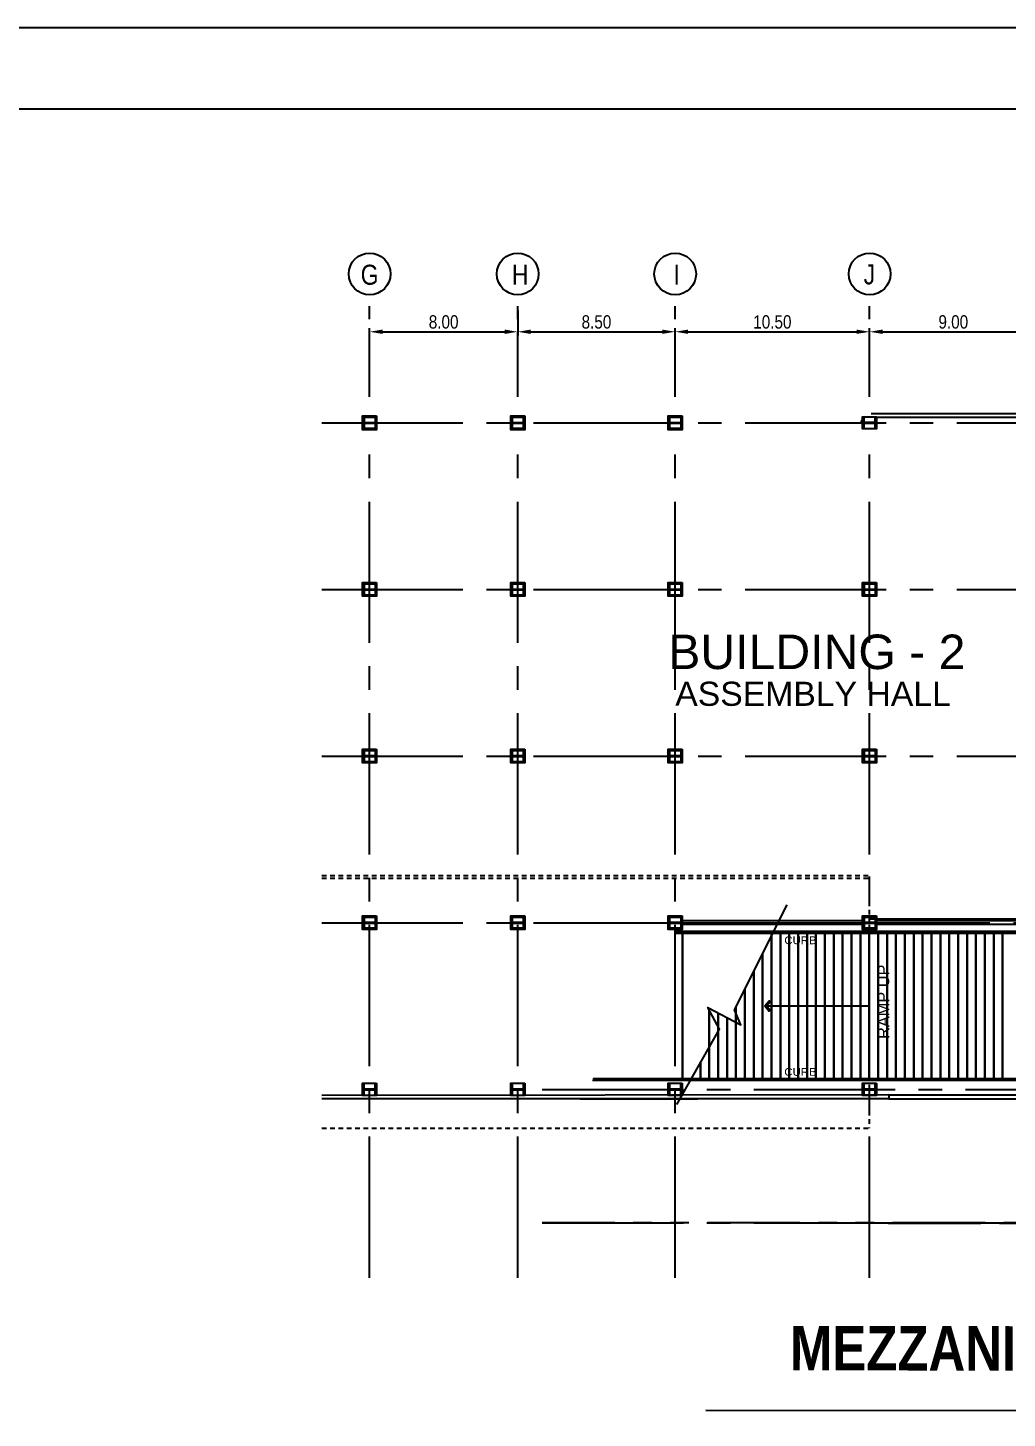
# Model space of a CAD drawing. Header units: millimetres. Extents: x 2148 to 2681, y 758 to 986.
# Drawn here: x 2222.21 to 2248.65, y 872.5 to 910.04 of the extents above; entities that cross this region are included whole.
import ezdxf

# ---------------------------------------------------------------- set-up
doc = ezdxf.new("R2010")
doc.units = ezdxf.units.MM
for name, pattern in [('CENTER2', [28.575, 19.05, -3.175, 3.175, -3.175]), ('HIDDEN', [0.375, 0.25, -0.125]), ('PHANTOM2', [1.25, 0.625, -0.125, 0.125, -0.125, 0.125, -0.125]), ('PHANTOMX2', [5, 2.5, -0.5, 0.5, -0.5, 0.5, -0.5])]:
    doc.linetypes.add(name, pattern=pattern)
for name, color, linetype in [('3TX-TITLE', 3, 'Continuous'), ('4CO', 4, 'Continuous'), ('cladding', 2, 'Continuous'), ('COL-EX', 2, 'Continuous'), ('COL-IN', 2, 'Continuous'), ('D', 1, 'Continuous'), ('DIM', 20, 'Continuous'), ('DR', 7, 'Continuous'), ('ELAYOUT', 4, 'Continuous'), ('FIXTURE', 1, 'Continuous'), ('grid', 241, 'PHANTOMX2'), ('HATCH', 8, 'Continuous'), ('S_GRID LINES', 252, 'Continuous'), ('TEXT', 6, 'Continuous'), ('wall', 4, 'Continuous')]:
    doc.layers.add(name, color=color, linetype=linetype)
doc.styles.add('ARIALNW', font='ARIALN.TTF')
doc.styles.add('MMTX$0$ESMX$0$X-OPTA1D', font='x-opta1d')
doc.styles.add('ROMANT', font='romant__.ttf')
doc.styles.add('SWISS', font='swissl.ttf')
doc.dimstyles.new('DIM 200', dxfattribs={"dimtxt": 0.36, "dimasz": 0.35, "dimexe": 0.1, "dimexo": 0, "dimgap": 0.08, "dimtad": 1, "dimlfac": 2, "dimrnd": 0.005, "dimzin": 1, "dimdsep": 46, "dimtxsty": 'ARIALNW', "dimcen": 0.09, "dimclrd": 6, "dimclre": 6, "dimclrt": 13, "dimadec": 0, "dimazin": 0, "dimtfac": 1, "dimtofl": 0, "dimtmove": 2, "dimatfit": 3, "dimfxl": 1, "dimtolj": 1, "dimtzin": 0, "dimarcsym": 0})

# ---------------------------------------------------------------- blocks, each defined once
blk = doc.blocks.new('A$C1DB67A09')
at = {"layer": 'Defpoints', "ltscale": 0.5, "elevation": 0}
blk.add_lwpolyline([(7.292, -83.48), (108.892, -83.48), (108.892, -7.28), (7.292, -7.28)], close=True, dxfattribs=at)
at = {"layer": 'wall', "color": 16, "linetype": 'ByBlock', "ltscale": 1.5, "elevation": 0}
blk.add_lwpolyline([(9.492, -81.28), (106.692, -81.28), (106.692, -9.48), (9.492, -9.48)], close=True, dxfattribs=at)
blk = doc.blocks.new('*D2248')
at = {"layer": 'Defpoints', "color": 0, "linetype": 'ByBlock', "ltscale": 0.5, "transparency": 16777216}
for p in [(2235.438, 902.405, 0), (2235.438, 901.831), (2231.438, 900.301, 0)]:
    blk.add_point(p, dxfattribs=at)
at = {"layer": 'ELAYOUT', "color": 6, "linetype": 'ByBlock', "lineweight": -2, "ltscale": 0.5, "transparency": 16777216}
for p, q in [((2235.438, 902.405), (2235.438, 901.731)), ((2231.438, 900.301), (2231.438, 901.931)), ((2231.788, 901.831), (2235.088, 901.831))]:
    blk.add_line(p, q, dxfattribs=at)
at = {"layer": 'ELAYOUT', "color": 6, "linetype": 'ByBlock', "ltscale": 0.5, "transparency": 16777216}
for points in [[(2231.788, 901.89), (2231.788, 901.773), (2231.438, 901.831)], [(2235.088, 901.89), (2235.088, 901.773), (2235.438, 901.831)]]:
    blk.add_solid(points, dxfattribs=at)
at = {"layer": 'ELAYOUT', "color": 13, "linetype": 'ByBlock', "ltscale": 0.5, "transparency": 16777216, "insert": (2233.438, 902.095), "char_height": 0.36, "attachment_point": 5, "style": 'ARIALNW'}
blk.add_mtext('\\A1;8.00', dxfattribs=at)
blk = doc.blocks.new('*D2249')
at = {"layer": 'Defpoints', "color": 0, "linetype": 'ByBlock', "ltscale": 0.5, "transparency": 16777216}
for p in [(2235.438, 902.405, 0), (2239.689, 901.831), (2239.689, 900.301, 0)]:
    blk.add_point(p, dxfattribs=at)
at = {"layer": 'ELAYOUT', "color": 6, "linetype": 'ByBlock', "lineweight": -2, "ltscale": 0.5, "transparency": 16777216}
for p, q in [((2235.438, 902.405), (2235.438, 901.731)), ((2235.788, 901.831), (2239.339, 901.831)), ((2239.689, 900.301), (2239.689, 901.931))]:
    blk.add_line(p, q, dxfattribs=at)
at = {"layer": 'ELAYOUT', "color": 6, "linetype": 'ByBlock', "ltscale": 0.5, "transparency": 16777216}
for points in [[(2235.788, 901.89), (2235.788, 901.773), (2235.438, 901.831)], [(2239.339, 901.89), (2239.339, 901.773), (2239.689, 901.831)]]:
    blk.add_solid(points, dxfattribs=at)
at = {"layer": 'ELAYOUT', "color": 13, "linetype": 'ByBlock', "ltscale": 0.5, "transparency": 16777216, "insert": (2237.564, 902.095), "char_height": 0.36, "attachment_point": 5, "style": 'ARIALNW'}
blk.add_mtext('\\A1;8.50', dxfattribs=at)
blk = doc.blocks.new('*D2250')
at = {"layer": 'Defpoints', "color": 0, "linetype": 'ByBlock', "ltscale": 0.5, "transparency": 16777216}
for p in [(2239.689, 901.831, 0), (2244.938, 901.831, 0), (2244.938, 901.831)]:
    blk.add_point(p, dxfattribs=at)
at = {"layer": 'ELAYOUT', "color": 6, "linetype": 'ByBlock', "lineweight": -2, "ltscale": 0.5, "transparency": 16777216}
for p, q in [((2239.689, 901.831), (2239.689, 901.931)), ((2240.039, 901.831), (2244.588, 901.831)), ((2244.938, 901.831), (2244.938, 901.931))]:
    blk.add_line(p, q, dxfattribs=at)
at = {"layer": 'ELAYOUT', "color": 6, "linetype": 'ByBlock', "ltscale": 0.5, "transparency": 16777216}
for points in [[(2240.039, 901.89), (2240.039, 901.773), (2239.689, 901.831)], [(2244.588, 901.89), (2244.588, 901.773), (2244.938, 901.831)]]:
    blk.add_solid(points, dxfattribs=at)
at = {"layer": 'ELAYOUT', "color": 13, "linetype": 'ByBlock', "ltscale": 0.5, "transparency": 16777216, "insert": (2242.314, 902.095), "char_height": 0.36, "attachment_point": 5, "style": 'ARIALNW'}
blk.add_mtext('\\A1;10.50', dxfattribs=at)
blk = doc.blocks.new('*D2251')
at = {"layer": 'Defpoints', "color": 0, "linetype": 'ByBlock', "ltscale": 0.5, "transparency": 16777216}
for p in [(2244.938, 901.831, 0), (2249.459, 901.831), (2249.459, 901.831)]:
    blk.add_point(p, dxfattribs=at)
at = {"layer": 'ELAYOUT', "color": 6, "linetype": 'ByBlock', "lineweight": -2, "ltscale": 0.5, "transparency": 16777216}
for p, q in [((2244.938, 901.831), (2244.938, 901.931)), ((2245.288, 901.831), (2249.109, 901.831)), ((2249.459, 901.831), (2249.459, 901.931))]:
    blk.add_line(p, q, dxfattribs=at)
at = {"layer": 'ELAYOUT', "color": 6, "linetype": 'ByBlock', "ltscale": 0.5, "transparency": 16777216}
for points in [[(2245.288, 901.89), (2245.288, 901.773), (2244.938, 901.831)], [(2249.109, 901.89), (2249.109, 901.773), (2249.459, 901.831)]]:
    blk.add_solid(points, dxfattribs=at)
at = {"layer": 'ELAYOUT', "color": 13, "linetype": 'ByBlock', "ltscale": 0.5, "transparency": 16777216, "insert": (2247.199, 902.095), "char_height": 0.36, "attachment_point": 5, "style": 'ARIALNW'}
blk.add_mtext('\\A1;9.00', dxfattribs=at)

msp = doc.modelspace()

# ---------------------------------------------------------------- hatches: boundary and pattern name
at = {"layer": 'HATCH', "ltscale": 0.05}
h = msp.add_hatch(dxfattribs=at)
h.set_pattern_fill('ANSI31', color=256, scale=0.01, angle=-90, style=0)
h.set_pattern_definition([(315, (4427.4065914, -78083.3898437), (0.000883883476483, 0.000883883476483), [])])
edge = h.paths.add_edge_path()
edge.add_line((2244.7479802, 899.4153788), (2244.7509802, 899.4153788))
edge.add_line((2244.7509802, 899.4153788), (2244.7509802, 899.4228527))
edge.add_line((2244.7509802, 899.4228527), (2244.7134802, 899.4228527))
edge.add_line((2244.7134802, 899.4228527), (2244.7134802, 899.4198527))
edge.add_line((2244.7134802, 899.4198527), (2244.7430377, 899.4198527))
edge.add_arc((2244.7428506, 899.4146889), 0.0051672, 6.91536751, 87.92533516, ccw=False)
edge.add_line((2244.7479802, 899.4153111), (2244.7479802, 899.4153788))
h = msp.add_hatch(dxfattribs=at)
h.set_pattern_fill('ANSI31', color=256, scale=0.01, angle=-90, style=0)
h.set_pattern_definition([(315, (4427.4798974, -78083.1959163), (0.000883883476483, 0.000883883476483), [])])
h.paths.add_polyline_path([(2244.7509802, 899.3932533), (2244.7509802, 899.4153788), (2244.7479802, 899.4153788), (2244.7479802, 899.4007949, -0.3896791266), (2244.7426635, 899.3962533), (2244.7134802, 899.3962533), (2244.7134802, 899.3932533)])

# ---------------------------------------------------------------- linework, layer by layer
at = {"ltscale": 0.05}
for p, q in [((2244.7509802, 899.4228527, 0), (2244.7134802, 899.4228527, 0)), ((2244.7134802, 899.4228527, 0), (2244.7134802, 899.4198527, 0)), ((2244.7430377, 899.4198527, 0), (2244.7134802, 899.4198527, 0)), ((2244.7134802, 899.3932533, 0), (2244.7134802, 899.3962533, 0)), ((2244.7430377, 899.3962533, 0), (2244.7134802, 899.3962533, 0)), ((2244.7509802, 899.3932533, 0), (2244.7134802, 899.3932533, 0)), ((2244.7444298, 899.4112725, 0), (2244.7444298, 899.4012725, 0)), ((2244.7479802, 899.4153788, 0), (2244.7479802, 899.4007949, 0)), ((2244.7479802, 899.4007272, 0), (2244.7479802, 899.4153111, 0)), ((2244.7509802, 899.4007272, 0), (2244.7509802, 899.4228527, 0)), ((2244.7509802, 899.4153788, 0), (2244.7509802, 899.3932533, 0))]:
    msp.add_line(p, q, dxfattribs=at)
at = {"color": 2}
for p, q in [((2257.4748638, 885.5828705, 0), (2239.6820646, 885.5828704, 0)), ((2257.4748638, 885.6328705, 0), (2239.7070835, 885.6328704, 0)), ((2262.3818404, 881.6131784, 0), (2237.457521, 881.6131784, 0)), ((2262.3818404, 881.6631784, 0), (2237.4858776, 881.6631784, 0))]:
    msp.add_line(p, q, dxfattribs=at)
msp.add_line((2240.5216885, 872.7113182, 0), (2260.7098583, 872.6984092, 0))
for centre in [(2231.4384802, 903.3921727, 0), (2235.4384802, 903.3921727, 0), (2239.6894868, 903.3921727, 0), (2244.9384016, 903.3918588, 0)]:
    msp.add_circle(centre, 0.5634965)
at = {"ltscale": 0.05}
for centre, start, end in [((2244.7428506, 899.4146889, 0), 6.91536751, 92.07466491), ((2244.7428506, 899.4014171, 0), 267.92533509, 353.08463249)]:
    msp.add_arc(centre, 0.0051672, start, end, dxfattribs=at)
at = {"layer": '3TX-TITLE', "linetype": 'PHANTOM2', "ltscale": 4}
for p, q in [((2268.0590184, 877.7719101), (2236.1003469, 877.7719101, 0)), ((2245.4446605, 877.7619101, 0), (2266.1269018, 877.7619101, 0))]:
    msp.add_line(p, q, dxfattribs=at)
at = {"layer": 'cladding', "elevation": 0}
for points in [[(2231.6259802, 899.5625945), (2231.6259802, 899.1875945), (2231.2509802, 899.1875945), (2231.2509802, 899.5625945)], [(2235.6259802, 899.5625945), (2235.6259802, 899.1875945), (2235.2509802, 899.1875945), (2235.2509802, 899.5625945)], [(2239.8759802, 899.5625945), (2239.8759802, 899.1875945), (2239.5009802, 899.1875945), (2239.5009802, 899.5625945)], [(2245.1259802, 899.5375945), (2245.1259802, 899.2125945), (2244.7509802, 899.2125945), (2244.7509802, 899.5375945)], [(2231.6259802, 895.0625945), (2231.6259802, 894.6875945), (2231.2509802, 894.6875945), (2231.2509802, 895.0625945)], [(2235.6259802, 895.0625945), (2235.6259802, 894.6875945), (2235.2509802, 894.6875945), (2235.2509802, 895.0625945)], [(2239.8759802, 895.0625945), (2239.8759802, 894.6875945), (2239.5009802, 894.6875945), (2239.5009802, 895.0625945)], [(2245.1259802, 895.0625945), (2245.1259802, 894.6875945), (2244.7509802, 894.6875945), (2244.7509802, 895.0625945)], [(2231.6259802, 890.5625945), (2231.6259802, 890.1875945), (2231.2509802, 890.1875945), (2231.2509802, 890.5625945)], [(2235.6259802, 890.5625945), (2235.6259802, 890.1875945), (2235.2509802, 890.1875945), (2235.2509802, 890.5625945)], [(2239.8759802, 890.5625945), (2239.8759802, 890.1875945), (2239.5009802, 890.1875945), (2239.5009802, 890.5625945)], [(2245.1259802, 890.5625945), (2245.1259802, 890.1875945), (2244.7509802, 890.1875945), (2244.7509802, 890.5625945)], [(2231.6259802, 886.0625945), (2231.6259802, 885.6875945), (2231.2509802, 885.6875945), (2231.2509802, 886.0625945)], [(2235.6259802, 886.0625945), (2235.6259802, 885.6875945), (2235.2509802, 885.6875945), (2235.2509802, 886.0625945)], [(2239.8759802, 886.0625945), (2239.8759802, 885.6875945), (2239.5009802, 885.6875945), (2239.5009802, 886.0625945)], [(2245.1259802, 886.0625945), (2245.1259802, 885.6875945), (2244.7509802, 885.6875945), (2244.7509802, 886.0625945)], [(2231.6259802, 881.5375945), (2231.6259802, 881.2125945), (2231.2509802, 881.2125945), (2231.2509802, 881.5375945)], [(2235.6259802, 881.5375945), (2235.6259802, 881.2125945), (2235.2509802, 881.2125945), (2235.2509802, 881.5375945)], [(2239.8759802, 881.5375945), (2239.8759802, 881.2125945), (2239.5009802, 881.2125945), (2239.5009802, 881.5375945)], [(2245.1259802, 881.5375945), (2245.1259802, 881.2125945), (2244.7509802, 881.2125945), (2244.7509802, 881.5375945)]]:
    msp.add_lwpolyline(points, close=True, dxfattribs=at)
at = {"layer": 'COL-EX', "elevation": 0}
for points in [[(2245.0834802, 899.3650565), (2245.0834802, 899.2225565), (2245.1134802, 899.2225565), (2245.1134802, 899.5225565), (2245.0834802, 899.5225565), (2245.0834802, 899.3800565), (2244.7934802, 899.3800565), (2244.7934802, 899.5225565), (2244.7634802, 899.5225565), (2244.7634802, 899.2225565), (2244.7934802, 899.2225565), (2244.7934802, 899.3650565)], [(2231.5834802, 881.3650565), (2231.5834802, 881.2225565), (2231.6134802, 881.2225565), (2231.6134802, 881.5225565), (2231.5834802, 881.5225565), (2231.5834802, 881.3800565), (2231.2934802, 881.3800565), (2231.2934802, 881.5225565), (2231.2634802, 881.5225565), (2231.2634802, 881.2225565), (2231.2934802, 881.2225565), (2231.2934802, 881.3650565)], [(2235.5834802, 881.3650565), (2235.5834802, 881.2225565), (2235.6134802, 881.2225565), (2235.6134802, 881.5225565), (2235.5834802, 881.5225565), (2235.5834802, 881.3800565), (2235.2934802, 881.3800565), (2235.2934802, 881.5225565), (2235.2634802, 881.5225565), (2235.2634802, 881.2225565), (2235.2934802, 881.2225565), (2235.2934802, 881.3650565)], [(2239.8334802, 881.3650565), (2239.8334802, 881.2225565), (2239.8634802, 881.2225565), (2239.8634802, 881.5225565), (2239.8334802, 881.5225565), (2239.8334802, 881.3800565), (2239.5434802, 881.3800565), (2239.5434802, 881.5225565), (2239.5134802, 881.5225565), (2239.5134802, 881.2225565), (2239.5434802, 881.2225565), (2239.5434802, 881.3650565)], [(2245.0834802, 881.3650565), (2245.0834802, 881.2225565), (2245.1134802, 881.2225565), (2245.1134802, 881.5225565), (2245.0834802, 881.5225565), (2245.0834802, 881.3800565), (2244.7934802, 881.3800565), (2244.7934802, 881.5225565), (2244.7634802, 881.5225565), (2244.7634802, 881.2225565), (2244.7934802, 881.2225565), (2244.7934802, 881.3650565)]]:
    msp.add_lwpolyline(points, close=True, dxfattribs=at)
at = {"layer": 'COL-IN'}
for p, q in [((2231.2634802, 899.1975565, 0), (2231.2634802, 899.5475565, 0)), ((2231.2634802, 899.5475565, 0), (2231.6134802, 899.5475565, 0)), ((2231.2884802, 899.5475565, 0), (2231.2884802, 899.1975565, 0)), ((2231.5884802, 899.5475565, 0), (2231.5884802, 899.1975565, 0)), ((2231.6134802, 899.5475565, 0), (2231.6134802, 899.1975565, 0)), ((2235.2634802, 899.1975565, 0), (2235.2634802, 899.5475565, 0)), ((2235.2634802, 899.5475565, 0), (2235.6134802, 899.5475565, 0)), ((2235.2884802, 899.5475565, 0), (2235.2884802, 899.1975565, 0)), ((2235.5884802, 899.5475565, 0), (2235.5884802, 899.1975565, 0)), ((2235.6134802, 899.5475565, 0), (2235.6134802, 899.1975565, 0)), ((2239.5134802, 899.1975565, 0), (2239.5134802, 899.5475565, 0)), ((2239.5134802, 899.5475565, 0), (2239.8634802, 899.5475565, 0)), ((2239.5384802, 899.5475565, 0), (2239.5384802, 899.1975565, 0)), ((2239.8384802, 899.5475565, 0), (2239.8384802, 899.1975565, 0)), ((2239.8634802, 899.5475565, 0), (2239.8634802, 899.1975565, 0)), ((2231.6134802, 899.1975565, 0), (2231.2634802, 899.1975565, 0)), ((2231.2884802, 899.5225565, 0), (2231.5884802, 899.5225565, 0)), ((2231.2884802, 899.3850565, 0), (2231.5884802, 899.3850565, 0)), ((2231.2884802, 899.3600565, 0), (2231.5884802, 899.3600565, 0)), ((2231.5884802, 899.2225565, 0), (2231.2884802, 899.2225565, 0)), ((2235.6134802, 899.1975565, 0), (2235.2634802, 899.1975565, 0)), ((2235.2884802, 899.5225565, 0), (2235.5884802, 899.5225565, 0)), ((2235.2884802, 899.3850565, 0), (2235.5884802, 899.3850565, 0)), ((2235.2884802, 899.3600565, 0), (2235.5884802, 899.3600565, 0)), ((2235.5884802, 899.2225565, 0), (2235.2884802, 899.2225565, 0)), ((2239.8634802, 899.1975565, 0), (2239.5134802, 899.1975565, 0)), ((2239.5384802, 899.5225565, 0), (2239.8384802, 899.5225565, 0)), ((2239.5384802, 899.3850565, 0), (2239.8384802, 899.3850565, 0)), ((2239.5384802, 899.3600565, 0), (2239.8384802, 899.3600565, 0)), ((2239.8384802, 899.2225565, 0), (2239.5384802, 899.2225565, 0)), ((2231.2634802, 894.6975565, 0), (2231.2634802, 895.0475565, 0)), ((2231.2634802, 895.0475565, 0), (2231.6134802, 895.0475565, 0)), ((2231.2884802, 895.0475565, 0), (2231.2884802, 894.6975565, 0)), ((2231.5884802, 895.0475565, 0), (2231.5884802, 894.6975565, 0)), ((2231.6134802, 895.0475565, 0), (2231.6134802, 894.6975565, 0)), ((2235.2634802, 894.6975565, 0), (2235.2634802, 895.0475565, 0)), ((2235.2634802, 895.0475565, 0), (2235.6134802, 895.0475565, 0)), ((2235.2884802, 895.0475565, 0), (2235.2884802, 894.6975565, 0)), ((2235.5884802, 895.0475565, 0), (2235.5884802, 894.6975565, 0)), ((2235.6134802, 895.0475565, 0), (2235.6134802, 894.6975565, 0)), ((2239.5134802, 894.6975565, 0), (2239.5134802, 895.0475565, 0)), ((2239.5134802, 895.0475565, 0), (2239.8634802, 895.0475565, 0)), ((2239.5384802, 895.0475565, 0), (2239.5384802, 894.6975565, 0)), ((2239.8384802, 895.0475565, 0), (2239.8384802, 894.6975565, 0)), ((2239.8634802, 895.0475565, 0), (2239.8634802, 894.6975565, 0)), ((2244.7634802, 894.6975565, 0), (2244.7634802, 895.0475565, 0)), ((2244.7634802, 895.0475565, 0), (2245.1134802, 895.0475565, 0)), ((2244.7884802, 895.0475565, 0), (2244.7884802, 894.6975565, 0)), ((2245.0884802, 895.0475565, 0), (2245.0884802, 894.6975565, 0)), ((2245.1134802, 895.0475565, 0), (2245.1134802, 894.6975565, 0)), ((2231.6134802, 894.6975565, 0), (2231.2634802, 894.6975565, 0)), ((2231.2884802, 895.0225565, 0), (2231.5884802, 895.0225565, 0)), ((2231.2884802, 894.8850565, 0), (2231.5884802, 894.8850565, 0)), ((2231.2884802, 894.8600565, 0), (2231.5884802, 894.8600565, 0)), ((2231.5884802, 894.7225565, 0), (2231.2884802, 894.7225565, 0)), ((2235.6134802, 894.6975565, 0), (2235.2634802, 894.6975565, 0)), ((2235.2884802, 895.0225565, 0), (2235.5884802, 895.0225565, 0)), ((2235.2884802, 894.8850565, 0), (2235.5884802, 894.8850565, 0)), ((2235.2884802, 894.8600565, 0), (2235.5884802, 894.8600565, 0)), ((2235.5884802, 894.7225565, 0), (2235.2884802, 894.7225565, 0)), ((2239.8634802, 894.6975565, 0), (2239.5134802, 894.6975565, 0)), ((2239.5384802, 895.0225565, 0), (2239.8384802, 895.0225565, 0)), ((2239.5384802, 894.8850565, 0), (2239.8384802, 894.8850565, 0)), ((2239.5384802, 894.8600565, 0), (2239.8384802, 894.8600565, 0)), ((2239.8384802, 894.7225565, 0), (2239.5384802, 894.7225565, 0)), ((2245.1134802, 894.6975565, 0), (2244.7634802, 894.6975565, 0)), ((2244.7884802, 895.0225565, 0), (2245.0884802, 895.0225565, 0)), ((2244.7884802, 894.8850565, 0), (2245.0884802, 894.8850565, 0)), ((2244.7884802, 894.8600565, 0), (2245.0884802, 894.8600565, 0)), ((2245.0884802, 894.7225565, 0), (2244.7884802, 894.7225565, 0)), ((2231.2634802, 890.1975565, 0), (2231.2634802, 890.5475565, 0)), ((2231.2634802, 890.5475565, 0), (2231.6134802, 890.5475565, 0)), ((2231.2884802, 890.5475565, 0), (2231.2884802, 890.1975565, 0)), ((2231.5884802, 890.5475565, 0), (2231.5884802, 890.1975565, 0)), ((2231.6134802, 890.5475565, 0), (2231.6134802, 890.1975565, 0)), ((2235.2634802, 890.1975565, 0), (2235.2634802, 890.5475565, 0)), ((2235.2634802, 890.5475565, 0), (2235.6134802, 890.5475565, 0)), ((2235.2884802, 890.5475565, 0), (2235.2884802, 890.1975565, 0)), ((2235.5884802, 890.5475565, 0), (2235.5884802, 890.1975565, 0)), ((2235.6134802, 890.5475565, 0), (2235.6134802, 890.1975565, 0)), ((2239.5134802, 890.1975565, 0), (2239.5134802, 890.5475565, 0)), ((2239.5134802, 890.5475565, 0), (2239.8634802, 890.5475565, 0)), ((2239.5384802, 890.5475565, 0), (2239.5384802, 890.1975565, 0)), ((2239.8384802, 890.5475565, 0), (2239.8384802, 890.1975565, 0)), ((2239.8634802, 890.5475565, 0), (2239.8634802, 890.1975565, 0)), ((2244.7634802, 890.1975565, 0), (2244.7634802, 890.5475565, 0)), ((2244.7634802, 890.5475565, 0), (2245.1134802, 890.5475565, 0)), ((2244.7884802, 890.5475565, 0), (2244.7884802, 890.1975565, 0)), ((2245.0884802, 890.5475565, 0), (2245.0884802, 890.1975565, 0)), ((2245.1134802, 890.5475565, 0), (2245.1134802, 890.1975565, 0)), ((2231.6134802, 890.1975565, 0), (2231.2634802, 890.1975565, 0)), ((2231.2884802, 890.5225565, 0), (2231.5884802, 890.5225565, 0)), ((2231.2884802, 890.3850565, 0), (2231.5884802, 890.3850565, 0)), ((2231.2884802, 890.3600565, 0), (2231.5884802, 890.3600565, 0)), ((2231.5884802, 890.2225565, 0), (2231.2884802, 890.2225565, 0)), ((2235.6134802, 890.1975565, 0), (2235.2634802, 890.1975565, 0)), ((2235.2884802, 890.5225565, 0), (2235.5884802, 890.5225565, 0)), ((2235.2884802, 890.3850565, 0), (2235.5884802, 890.3850565, 0)), ((2235.2884802, 890.3600565, 0), (2235.5884802, 890.3600565, 0)), ((2235.5884802, 890.2225565, 0), (2235.2884802, 890.2225565, 0)), ((2239.8634802, 890.1975565, 0), (2239.5134802, 890.1975565, 0)), ((2239.5384802, 890.5225565, 0), (2239.8384802, 890.5225565, 0)), ((2239.5384802, 890.3850565, 0), (2239.8384802, 890.3850565, 0)), ((2239.5384802, 890.3600565, 0), (2239.8384802, 890.3600565, 0)), ((2239.8384802, 890.2225565, 0), (2239.5384802, 890.2225565, 0)), ((2245.1134802, 890.1975565, 0), (2244.7634802, 890.1975565, 0)), ((2244.7884802, 890.5225565, 0), (2245.0884802, 890.5225565, 0)), ((2244.7884802, 890.3850565, 0), (2245.0884802, 890.3850565, 0)), ((2244.7884802, 890.3600565, 0), (2245.0884802, 890.3600565, 0)), ((2245.0884802, 890.2225565, 0), (2244.7884802, 890.2225565, 0)), ((2231.2634802, 885.6975565, 0), (2231.2634802, 886.0475565, 0)), ((2231.2634802, 886.0475565, 0), (2231.6134802, 886.0475565, 0)), ((2231.2884802, 886.0475565, 0), (2231.2884802, 885.6975565, 0)), ((2231.5884802, 886.0475565, 0), (2231.5884802, 885.6975565, 0)), ((2231.6134802, 886.0475565, 0), (2231.6134802, 885.6975565, 0)), ((2235.2634802, 885.6975565, 0), (2235.2634802, 886.0475565, 0)), ((2235.2634802, 886.0475565, 0), (2235.6134802, 886.0475565, 0)), ((2235.2884802, 886.0475565, 0), (2235.2884802, 885.6975565, 0)), ((2235.5884802, 886.0475565, 0), (2235.5884802, 885.6975565, 0)), ((2235.6134802, 886.0475565, 0), (2235.6134802, 885.6975565, 0)), ((2239.5134802, 885.6975565, 0), (2239.5134802, 886.0475565, 0)), ((2239.5134802, 886.0475565, 0), (2239.8634802, 886.0475565, 0)), ((2239.5384802, 886.0475565, 0), (2239.5384802, 885.6975565, 0)), ((2239.8384802, 886.0475565, 0), (2239.8384802, 885.6975565, 0)), ((2239.8634802, 886.0475565, 0), (2239.8634802, 885.6975565, 0)), ((2244.7634802, 885.6975565, 0), (2244.7634802, 886.0475565, 0)), ((2244.7634802, 886.0475565, 0), (2245.1134802, 886.0475565, 0)), ((2244.7884802, 886.0475565, 0), (2244.7884802, 885.6975565, 0)), ((2245.0884802, 886.0475565, 0), (2245.0884802, 885.6975565, 0)), ((2245.1134802, 886.0475565, 0), (2245.1134802, 885.6975565, 0)), ((2231.6134802, 885.6975565, 0), (2231.2634802, 885.6975565, 0)), ((2231.2884802, 886.0225565, 0), (2231.5884802, 886.0225565, 0)), ((2231.2884802, 885.8850565, 0), (2231.5884802, 885.8850565, 0)), ((2231.2884802, 885.8600565, 0), (2231.5884802, 885.8600565, 0)), ((2231.5884802, 885.7225565, 0), (2231.2884802, 885.7225565, 0)), ((2235.6134802, 885.6975565, 0), (2235.2634802, 885.6975565, 0)), ((2235.2884802, 886.0225565, 0), (2235.5884802, 886.0225565, 0)), ((2235.2884802, 885.8850565, 0), (2235.5884802, 885.8850565, 0)), ((2235.2884802, 885.8600565, 0), (2235.5884802, 885.8600565, 0)), ((2235.5884802, 885.7225565, 0), (2235.2884802, 885.7225565, 0)), ((2239.8634802, 885.6975565, 0), (2239.5134802, 885.6975565, 0)), ((2239.5384802, 886.0225565, 0), (2239.8384802, 886.0225565, 0)), ((2239.5384802, 885.8850565, 0), (2239.8384802, 885.8850565, 0)), ((2239.5384802, 885.8600565, 0), (2239.8384802, 885.8600565, 0)), ((2239.8384802, 885.7225565, 0), (2239.5384802, 885.7225565, 0)), ((2245.1134802, 885.6975565, 0), (2244.7634802, 885.6975565, 0)), ((2244.7884802, 886.0225565, 0), (2245.0884802, 886.0225565, 0)), ((2244.7884802, 885.8850565, 0), (2245.0884802, 885.8850565, 0)), ((2244.7884802, 885.8600565, 0), (2245.0884802, 885.8600565, 0)), ((2245.0884802, 885.7225565, 0), (2244.7884802, 885.7225565, 0))]:
    msp.add_line(p, q, dxfattribs=at)
at = {"layer": 'D', "ltscale": 0.5}
msp.add_line((2261.9698742, 885.9743138, 0), (2244.9314016, 885.9743138, 0), dxfattribs=at)
at = {"layer": 'D', "ltscale": 0.5, "elevation": 0}
msp.add_lwpolyline([(2239.7332968, 880.9657771), (2240.8881916, 883.0021598), (2240.5679742, 883.5840345), (2241.4607359, 883.1185884), (2241.2957239, 883.5258649), (2242.7125634, 886.3574109)], dxfattribs=at)
at = {"layer": 'Defpoints', "ltscale": 0.5, "elevation": 0}
msp.add_lwpolyline([(2173.4500187, 833.8388045), (2275.0500187, 833.8388045), (2275.0500187, 910.0388045), (2173.4500187, 910.0388045)], close=True, dxfattribs=at)
at = {"layer": 'DR', "linetype": 'ByBlock', "ltscale": 0.5}
for p, q in [((2244.9288829, 881.6631784, 0), (2244.9288829, 885.5828705, 0)), ((2244.9388829, 881.6631784, 0), (2244.9388829, 885.5828705, 0))]:
    msp.add_line(p, q, dxfattribs=at)
at = {"layer": 'DR', "ltscale": 10}
for p, q in [((2245.4430355, 881.2230449, 0), (2230.1465858, 881.208685, 0)), ((2245.4562944, 881.1230449, 0), (2230.1465858, 881.1230449, 0)), ((2245.4562944, 881.1230449, 0), (2230.1465858, 881.1230449, 0))]:
    msp.add_line(p, q, dxfattribs=at)
at = {"layer": 'ELAYOUT', "ltscale": 10}
for p, q in [((2237.1212097, 881.1230449, 0), (2240.2994928, 881.1230449, 0)), ((2240.2994928, 881.1230449, 0), (2237.1212097, 881.1230449, 0)), ((2240.2994928, 881.1230449, 0), (2237.1212097, 881.1230449, 0))]:
    msp.add_line(p, q, dxfattribs=at)
at = {"layer": 'ELAYOUT', "linetype": 'ByBlock', "ltscale": 0.5}
for p, q in [((2239.9311117, 881.122731, 0), (2239.8712097, 881.122731, 0)), ((2239.9712097, 881.122731, 0), (2239.8712097, 881.122731, 0)), ((2239.9712097, 881.1230449, 0), (2239.9712097, 881.122731, 0)), ((2239.9712097, 881.1230449, 0), (2239.9712097, 881.122731, 0))]:
    msp.add_line(p, q, dxfattribs=at)
at = {"layer": 'FIXTURE', "linetype": 'ByBlock', "ltscale": 0.5}
for p, q in [((2262.4818404, 899.6128704, 0), (2244.9851828, 899.6128704, 0)), ((2262.3818404, 899.5128704, 0), (2245.1259802, 899.5128704, 0)), ((2245.4595442, 881.222731, 0), (2245.4595442, 881.122731, 0))]:
    msp.add_line(p, q, dxfattribs=at)
at = {"layer": 'grid', "ltscale": 0.7}
for p, q in [((2231.4384802, 900.0743857, 0), (2231.4384802, 902.8385185, 0)), ((2235.4384802, 900.0743857, 0), (2235.4384802, 902.8285185, 0)), ((2239.6894868, 900.0743857, 0), (2239.6894868, 902.8285185, 0)), ((2244.9384016, 900.0746996, 0), (2244.9384016, 902.8285185, 0)), ((2244.9384016, 900.0743857, 0), (2244.9384016, 902.8285185, 0))]:
    msp.add_line(p, q, dxfattribs=at)
at = {"layer": 'HATCH', "linetype": 'HIDDEN', "ltscale": 0.5}
for p, q in [((2230.1465858, 887.1503752, 0), (2244.9330265, 887.150538, 0)), ((2230.1465858, 887.0753752, 0), (2244.9330265, 887.075538, 0)), ((2244.9330265, 881.3725565, 0), (2244.9330265, 887.150538, 0)), ((2244.9314016, 881.4723901, 0), (2244.9314016, 880.3225565, 0)), ((2230.1465858, 880.3225565, 0), (2244.9314016, 880.3225565, 0))]:
    msp.add_line(p, q, dxfattribs=at)
at = {"layer": 'HATCH', "linetype": 'ByBlock', "ltscale": 0.5}
for p, q in [((2239.8888829, 881.6631784, 0), (2239.8888829, 885.5828705, 0)), ((2239.8988829, 881.6631784, 0), (2239.8988829, 885.5828705, 0)), ((2242.2888829, 881.6631784, 0), (2242.2888829, 885.5828705, 0)), ((2242.2988829, 881.6631784, 0), (2242.2988829, 885.5828705, 0)), ((2242.5288829, 881.6631784, 0), (2242.5288829, 885.5828705, 0)), ((2242.5388829, 881.6631784, 0), (2242.5388829, 885.5828705, 0)), ((2242.7688829, 881.6631784, 0), (2242.7688829, 885.5828705, 0)), ((2242.7788829, 881.6631784, 0), (2242.7788829, 885.5828705, 0)), ((2243.0088829, 881.6631784, 0), (2243.0088829, 885.5828705, 0)), ((2243.0188829, 881.6631784, 0), (2243.0188829, 885.5828705, 0)), ((2243.2488829, 881.6631784, 0), (2243.2488829, 885.5828705, 0)), ((2243.2588829, 881.6631784, 0), (2243.2588829, 885.5828705, 0)), ((2243.4888829, 881.6631784, 0), (2243.4888829, 885.5828705, 0)), ((2243.4988829, 881.6631784, 0), (2243.4988829, 885.5828705, 0)), ((2243.7288829, 881.6631784, 0), (2243.7288829, 885.5828705, 0)), ((2243.7388829, 881.6631784, 0), (2243.7388829, 885.5828705, 0)), ((2243.9688829, 881.6631784, 0), (2243.9688829, 885.5828705, 0)), ((2243.9788829, 881.6631784, 0), (2243.9788829, 885.5828705, 0)), ((2244.2088829, 881.6631784, 0), (2244.2088829, 885.5828705, 0)), ((2244.2188829, 881.6631784, 0), (2244.2188829, 885.5828705, 0)), ((2244.4488829, 881.6631784, 0), (2244.4488829, 885.5828705, 0)), ((2244.4588829, 881.6631784, 0), (2244.4588829, 885.5828705, 0)), ((2244.6888829, 881.6631784, 0), (2244.6888829, 885.5828705, 0)), ((2244.6988829, 881.6631784, 0), (2244.6988829, 885.5828705, 0)), ((2245.1688829, 881.6631784, 0), (2245.1688829, 885.5828705, 0)), ((2245.1788829, 881.6631784, 0), (2245.1788829, 885.5828705, 0)), ((2245.4088829, 881.6631784, 0), (2245.4088829, 885.5828705, 0)), ((2245.4188829, 881.6631784, 0), (2245.4188829, 885.5828705, 0)), ((2245.6488829, 881.6631784, 0), (2245.6488829, 885.5828705, 0)), ((2245.6588829, 881.6631784, 0), (2245.6588829, 885.5828705, 0)), ((2245.8888829, 881.6631784, 0), (2245.8888829, 885.5828705, 0)), ((2245.8988829, 881.6631784, 0), (2245.8988829, 885.5828705, 0)), ((2246.1288829, 881.6631784, 0), (2246.1288829, 885.5828705, 0)), ((2246.1388829, 881.6631784, 0), (2246.1388829, 885.5828705, 0)), ((2246.3688829, 881.6631784, 0), (2246.3688829, 885.5828705, 0)), ((2246.3788829, 881.6631784, 0), (2246.3788829, 885.5828705, 0)), ((2246.6088829, 881.6631784, 0), (2246.6088829, 885.5828705, 0)), ((2246.6188829, 881.6631784, 0), (2246.6188829, 885.5828705, 0)), ((2246.8488829, 881.6631784, 0), (2246.8488829, 885.5828705, 0)), ((2246.8588829, 881.6631784, 0), (2246.8588829, 885.5828705, 0)), ((2247.0888829, 881.6631784, 0), (2247.0888829, 885.5828705, 0)), ((2247.0988829, 881.6631784, 0), (2247.0988829, 885.5828705, 0)), ((2247.3288829, 881.6631784, 0), (2247.3288829, 885.5828705, 0)), ((2247.3388829, 881.6631784, 0), (2247.3388829, 885.5828705, 0)), ((2247.5688829, 881.6631784, 0), (2247.5688829, 885.5828705, 0)), ((2247.5788829, 881.6631784, 0), (2247.5788829, 885.5828705, 0)), ((2247.8088829, 881.6631784, 0), (2247.8088829, 885.5828705, 0)), ((2247.8188829, 881.6631784, 0), (2247.8188829, 885.5828705, 0)), ((2248.0488829, 881.6631784, 0), (2248.0488829, 885.5828705, 0)), ((2248.0588829, 881.6631784, 0), (2248.0588829, 885.5828705, 0)), ((2248.2888829, 881.6631784, 0), (2248.2888829, 885.5828705, 0)), ((2248.2988829, 881.6631784, 0), (2248.2988829, 885.5828705, 0)), ((2248.5288829, 881.6631784, 0), (2248.5288829, 885.5828705, 0)), ((2248.5388829, 881.6631784, 0), (2248.5388829, 885.5828705, 0)), ((2242.0488829, 881.6631784, 0), (2242.0488829, 885.031049, 0)), ((2242.0588829, 881.6631784, 0), (2242.0588829, 885.051034, 0)), ((2241.8088829, 881.6631784, 0), (2241.8088829, 884.5514104, 0)), ((2241.8188829, 881.6631784, 0), (2241.8188829, 884.5713953, 0)), ((2241.5688829, 881.6631784, 0), (2241.5688829, 884.0717717, 0)), ((2241.5788829, 881.6631784, 0), (2241.5788829, 884.0917566, 0)), ((2240.6088829, 881.6631784, 0), (2240.6088829, 883.5627066, 0)), ((2240.6188829, 881.6631784, 0), (2240.6188829, 883.557493, 0)), ((2240.8488829, 881.6631784, 0), (2240.8488829, 883.4375813, 0)), ((2240.8588829, 881.6631784, 0), (2240.8588829, 883.4323677, 0)), ((2241.3288829, 881.6631784, 0), (2241.3288829, 883.592133, 0)), ((2241.3388829, 881.6631784, 0), (2241.3388829, 883.6121179, 0)), ((2244.9288829, 883.6230245, 0), (2242.1614498, 883.6230245, 0)), ((2241.0888829, 881.6631784, 0), (2241.0888829, 883.312456, 0)), ((2241.0988829, 881.6631784, 0), (2241.0988829, 883.3072424, 0)), ((2240.3688829, 881.6631784, 0), (2240.3688829, 882.0864822, 0)), ((2240.3788829, 881.6631784, 0), (2240.3788829, 882.1041149, 0)), ((2237.4888829, 881.6631784, 0), (2237.4888829, 881.6684777, 0)), ((2237.4988829, 881.6631784, 0), (2237.4988829, 881.6861103, 0)), ((2240.1288829, 881.6631784, 0), (2240.1288829, 881.6632993, 0)), ((2240.1388829, 881.6631784, 0), (2240.1388829, 881.6809319, 0)), ((2237.2195848, 881.1230449, 0), (2240.1994868, 881.122731, 0))]:
    msp.add_line(p, q, dxfattribs=at)
at = {"layer": 'HATCH', "color": 7, "linetype": 'ByBlock', "ltscale": 0.5, "elevation": 0}
for points in [[(2242.1092352, 883.625494), (2242.228131, 883.761701), (2242.2605558, 883.7370319), (2242.1592059, 883.625494)], [(2242.1092352, 883.625494), (2242.228131, 883.489287), (2242.2605558, 883.513956), (2242.1592059, 883.625494)]]:
    msp.add_lwpolyline(points, dxfattribs=at)
at = {"layer": 'S_GRID LINES', "linetype": 'CENTER2', "ltscale": 0.2}
for p, q in [((2230.1464867, 899.3728434, 0), (2264.9983915, 899.3728434, 0)), ((2231.4384802, 876.2882914, 0), (2231.4384802, 898.944703, 0)), ((2235.4384802, 876.2882914, 0), (2235.4384802, 898.944703, 0)), ((2239.6894868, 876.2882914, 0), (2239.6894868, 898.944703, 0)), ((2244.9384016, 876.2882914, 0), (2244.9384016, 898.944703, 0)), ((2230.1464867, 894.872725, 0), (2264.9983915, 894.872725, 0)), ((2230.1465362, 890.372725, 0), (2264.9983915, 890.372725, 0)), ((2230.1465858, 885.8727543, 0), (2244.9330265, 885.8729171, 0)), ((2238.6626185, 885.8728705), (2264.9983915, 885.8728705, 0)), ((2236.1003469, 881.3728704, 0), (2270.0875625, 881.3728704, 0)), ((2236.1003469, 877.7719101, 0), (2270.054741, 877.7719101, 0))]:
    msp.add_line(p, q, dxfattribs=at)
at = {"layer": 'wall', "linetype": 'ByBlock', "ltscale": 0.5}
for p, q in [((2244.7509802, 885.9252826, 0), (2239.8759802, 885.9252826, 0)), ((2244.7509802, 885.8252826, 0), (2239.8759802, 885.8252826, 0)), ((2249.2509802, 885.9252826, 0), (2245.1259802, 885.9252826, 0)), ((2249.2509802, 885.8252826, 0), (2245.1259802, 885.8252826, 0)), ((2245.4479103, 881.222731, 0), (2262.0009802, 881.222731, 0)), ((2245.4595442, 881.122731, 0), (2262.4818404, 881.122731, 0))]:
    msp.add_line(p, q, dxfattribs=at)

# ---------------------------------------------------------------- block references
at = {"layer": 'DIM', "color": 8}
msp.add_blockref('A$C1DB67A09', (2166.158248, 917.3189005), dxfattribs=at)

# ---------------------------------------------------------------- texts
at = {"color": 2, "style": 'MMTX$0$ESMX$0$X-OPTA1D', "width": 1.1}
for p in [(2242.6358698, 885.2945519, 0), (2242.6358698, 881.741184, 0)]:
    msp.add_text('CURB', height=0.21, dxfattribs=at).set_placement(p)
at = {"layer": '4CO', "insert": (2250.1377329, 874.3023732, 0), "char_height": 1.5, "width": 32.161121986, "attachment_point": 5, "rotation": 359.93919431, "style": 'ROMANT'}
msp.add_mtext('\\pt15;{\\fTechnicBold|b1|i0|c2|p2;\\H0.8x;MEZZANINE\\H1.25x; flr. plan}', dxfattribs=at)
at = {"layer": 'TEXT', "style": 'SWISS'}
for s, height, rotation, p in [('BUILDING - 2', 0.931411859, 359.98971085, (2239.5025647, 892.7237834, 0.0000003)), ('ASSEMBLY HALL', 0.651988301, 359.98971085, (2239.691277, 891.7305816, 0.0000002)), ('RAMP UP', 0.31518889, 90, (2245.4680742, 882.7371972, 0))]:
    msp.add_text(s, height=height, rotation=rotation, dxfattribs=at).set_placement(p)
at = {"layer": 'TEXT', "char_height": 0.54, "width": 3.396423809, "attachment_point": 1, "style": 'ARIALNW'}
for s, insert in [('G', (2231.1992388, 903.6413017, 0)), ('H', (2235.279927, 903.6413017, 0)), ('I', (2239.6417028, 903.6413017, 0)), ('J', (2244.7798484, 903.6517009, 0))]:
    msp.add_mtext(s, dxfattribs=dict(at, insert=insert))

# ---------------------------------------------------------------- dimensions: what is measured, and where the dimension line sits
at = {"layer": 'ELAYOUT', "linetype": 'ByBlock', "ltscale": 0.5}
for base, p1, p2, picture, middle in [((2235.4384802, 901.8312945, 0), (2231.4384802, 900.3005911, 0), (2235.4384802, 902.4050839, 0), '*D2248', (2233.4384802, 902.0951008, 0)), ((2239.6894868, 901.8312945, 0), (2235.4384802, 902.4050839, 0), (2239.6894868, 900.3005911, 0), '*D2249', (2237.5639835, 902.0951008, 0)), ((2244.9384016, 901.8312945, 0), (2239.6894868, 901.8312945, 0), (2244.9384016, 901.8312945, 0), '*D2250', (2242.3139442, 902.0951008, 0))]:
    dim = msp.add_linear_dim(base=base, p1=p1, p2=p2, dimstyle='DIM 200', dxfattribs=at)
    dim.commit()
    dim.dimension.update_dxf_attribs({"geometry": picture, "text_midpoint": middle})
dim = msp.add_linear_dim(base=(2249.4590385, 901.8312945, 0), p1=(2244.9384016, 901.8312945, 0), p2=(2249.4590385, 901.8312945, 0), text='9.00', dimstyle='DIM 200', dxfattribs=at)
dim.commit()
dim.dimension.update_dxf_attribs({"geometry": '*D2251', "text_midpoint": (2247.19872, 902.0951008, 0)})

doc.saveas('drawing.dxf')
